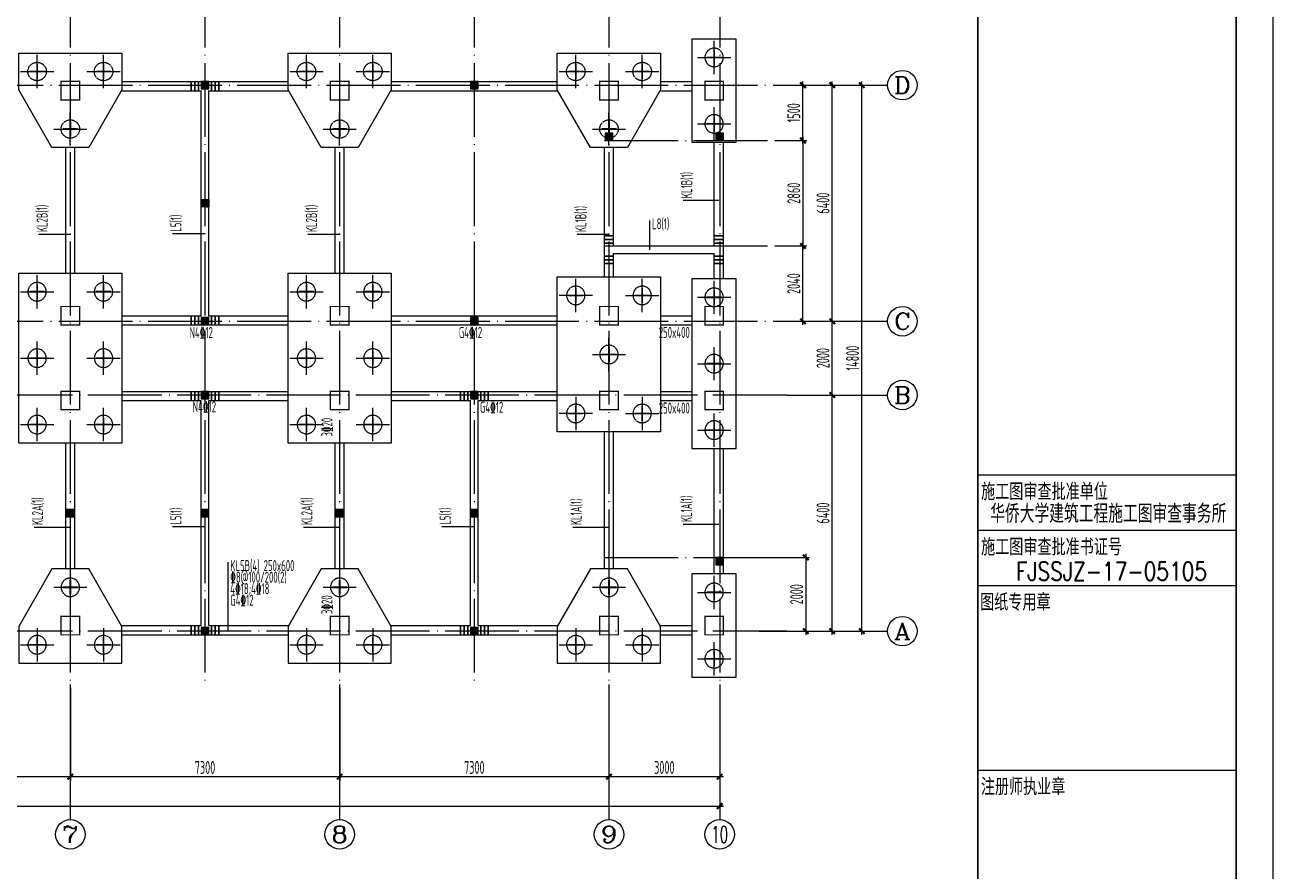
# Model space of a CAD drawing. Extents: x -472319 to -112444, y -516749 to -5704.
# Drawn here: x -376268 to -342439, y -236337 to -213404 of the extents above; entities that cross this region are included whole.
import ezdxf
from ezdxf.enums import TextEntityAlignment as Align

# ---------------------------------------------------------------- set-up
doc = ezdxf.new("R2010")
doc.units = 0
doc.header["$LTSCALE"] = 100
doc.header["$MEASUREMENT"] = 0
for name, pattern in [('CENTER', [2, 1.25, -0.25, 0.25, -0.25]), ('DASHED', [0.75, 0.5, -0.25]), ('DOTE', [2.42, 2, -0.2, 0.02, -0.2])]:
    doc.linetypes.add(name, pattern=pattern)
for name, color, linetype in [('AXIS', 3, 'Continuous'), ('AXIS_TEXT', 7, 'Continuous'), ('COLUMN', 9, 'Continuous'), ('CT', 255, 'Continuous'), ('DOTE', 1, 'CENTER'), ('FRAME', 3, 'Continuous'), ('PILE_DASH', 9, 'DASHED'), ('PUB_TEXT', 7, 'Continuous'), ('S_BEAM', 4, 'Continuous'), ('S_BEAMDIMLOCAL', 7, 'Continuous'), ('S_BEAMDIMLOCALVER', 7, 'Continuous'), ('S_BEAMDIMMASS', 2, 'Continuous'), ('S_BEAMDIMMASSVER', 2, 'Continuous'), ('S_SUBBEAMHOOP', 1, 'Continuous'), ('填充', 8, 'Continuous'), ('柱', 2, 'Continuous'), ('桩线', 3, 'Continuous')]:
    doc.layers.add(name, color=color, linetype=linetype)
doc.styles.add('_HZTXT', font='txt.shx', dxfattribs={"width": 0.35, "bigfont": 'hztxt.shx'})
doc.styles.add('_TCH_AXIS', font='COMPLEX', dxfattribs={"bigfont": 'GBCBIG'})
doc.styles.add('COMPLEX', font='COMPLEX')
doc.styles.add('FRAME', font='simhei.ttf', dxfattribs={"width": 0.7})
doc.styles.add('HZ', font='tssdeng.shx', dxfattribs={"width": 0.6, "height": 350, "bigfont": 'a.shx'})
doc.styles.get("Standard").update_dxf_attribs({"font": 'tssdeng.shx', "width": 0.6, "bigfont": 'a.shx'})
doc.dimstyles.new('DIMN', dxfattribs={"dimtxt": 350, "dimasz": 150, "dimexe": 100, "dimexo": 100, "dimgap": 75, "dimtad": 1, "dimdec": 0, "dimzin": 0, "dimdsep": 46, "dimtxsty": 'HZ', "dimblk": 'ARCHTICK', "dimcen": 0.09, "dimdle": 100, "dimclrd": 3, "dimclre": 3, "dimclrt": 7, "dimazin": 2, "dimtfac": 1, "dimtdec": 0, "dimtmove": 2, "dimatfit": 3, "dimldrblk": 'ARCHTICK', "dimfxl": 1, "dimtolj": 1, "dimtzin": 0, "dimarcsym": 0})
pattern_1 = [(45, (-422525.82832, -40996.89045), (-0.08838834765, 0.08838834765), [])]

# ---------------------------------------------------------------- blocks, each defined once
blk = doc.blocks.new('_ArchTick')
at = {"color": 0, "linetype": 'ByBlock', "const_width": 0.4}
blk.add_lwpolyline([(-0.5, -0.5), (0.5, 0.5)], dxfattribs=at)
blk = doc.blocks.new('*D284')
at = {"layer": 'AXIS', "color": 3, "lineweight": -2, "transparency": 16777216}
for p, q in [((-355520, -223435), (-354286, -223435)), ((-354386, -229935), (-354386, -223335)), ((-355520, -229835), (-354286, -229835))]:
    blk.add_line(p, q, dxfattribs=at)
at = {"layer": 'Defpoints', "color": 0, "transparency": 16777216}
for p in [(-355620, -223435), (-354386, -223435), (-355620, -229835)]:
    blk.add_point(p, dxfattribs=at)
at = {"layer": 'AXIS', "color": 3, "lineweight": -2, "transparency": 16777216, "xscale": 150, "yscale": 150, "zscale": 150}
for p, rotation in [((-354386, -223435), 90), ((-354386, -229835), 270)]:
    blk.add_blockref('_ArchTick', p, dxfattribs=dict(at, rotation=rotation))
at = {"layer": 'AXIS', "color": 7, "transparency": 16777216, "insert": (-354636, -226635), "char_height": 350, "attachment_point": 5, "rotation": 90, "style": 'HZ'}
blk.add_mtext('\\A1;6400', dxfattribs=at)
blk = doc.blocks.new('*D285')
at = {"layer": 'AXIS', "color": 3, "lineweight": -2, "transparency": 16777216}
for p, q in [((-355520, -221435), (-354286, -221435)), ((-354386, -223535), (-354386, -221335)), ((-355520, -223435), (-354286, -223435))]:
    blk.add_line(p, q, dxfattribs=at)
at = {"layer": 'Defpoints', "color": 0, "transparency": 16777216}
for p in [(-355620, -221435), (-354386, -221435), (-355620, -223435)]:
    blk.add_point(p, dxfattribs=at)
at = {"layer": 'AXIS', "color": 3, "lineweight": -2, "transparency": 16777216, "xscale": 150, "yscale": 150, "zscale": 150}
for p, rotation in [((-354386, -221435), 90), ((-354386, -223435), 270)]:
    blk.add_blockref('_ArchTick', p, dxfattribs=dict(at, rotation=rotation))
at = {"layer": 'AXIS', "color": 7, "transparency": 16777216, "insert": (-354636, -222435), "char_height": 350, "attachment_point": 5, "rotation": 90, "style": 'HZ'}
blk.add_mtext('\\A1;2000', dxfattribs=at)
blk = doc.blocks.new('*D286')
at = {"layer": 'AXIS', "color": 3, "lineweight": -2, "transparency": 16777216}
for p, q in [((-355520, -215035), (-354286, -215035)), ((-354386, -221535), (-354386, -214935)), ((-355520, -221435), (-354286, -221435))]:
    blk.add_line(p, q, dxfattribs=at)
at = {"layer": 'Defpoints', "color": 0, "transparency": 16777216}
for p in [(-355620, -215035), (-354386, -215035), (-355620, -221435)]:
    blk.add_point(p, dxfattribs=at)
at = {"layer": 'AXIS', "color": 3, "lineweight": -2, "transparency": 16777216, "xscale": 150, "yscale": 150, "zscale": 150}
for p, rotation in [((-354386, -215035), 90), ((-354386, -221435), 270)]:
    blk.add_blockref('_ArchTick', p, dxfattribs=dict(at, rotation=rotation))
at = {"layer": 'AXIS', "color": 7, "transparency": 16777216, "insert": (-354636, -218235), "char_height": 350, "attachment_point": 5, "rotation": 90, "style": 'HZ'}
blk.add_mtext('\\A1;6400', dxfattribs=at)
blk = doc.blocks.new('*D287')
at = {"layer": 'AXIS', "color": 3, "lineweight": -2, "transparency": 16777216}
for p, q in [((-355520, -215035), (-353486, -215035)), ((-353586, -229935), (-353586, -214935)), ((-355520, -229835), (-353486, -229835))]:
    blk.add_line(p, q, dxfattribs=at)
at = {"layer": 'Defpoints', "color": 0, "transparency": 16777216}
for p in [(-355620, -215035), (-353586, -215035), (-355620, -229835)]:
    blk.add_point(p, dxfattribs=at)
at = {"layer": 'AXIS', "color": 3, "lineweight": -2, "transparency": 16777216, "xscale": 150, "yscale": 150, "zscale": 150}
for p, rotation in [((-353586, -215035), 90), ((-353586, -229835), 270)]:
    blk.add_blockref('_ArchTick', p, dxfattribs=dict(at, rotation=rotation))
at = {"layer": 'AXIS', "color": 7, "transparency": 16777216, "insert": (-353836, -222435), "char_height": 350, "attachment_point": 5, "rotation": 90, "style": 'HZ'}
blk.add_mtext('\\A1;14800', dxfattribs=at)
blk = doc.blocks.new('*D308')
at = {"layer": 'AXIS', "color": 3, "lineweight": -2, "transparency": 16777216}
for p, q in [((-382338, -231379), (-382338, -233879)), ((-375038, -231379), (-375038, -233879)), ((-382438, -233779), (-374938, -233779))]:
    blk.add_line(p, q, dxfattribs=at)
at = {"layer": 'Defpoints', "color": 0, "transparency": 16777216}
for p in [(-382338, -231279), (-375038, -231279), (-375038, -233779)]:
    blk.add_point(p, dxfattribs=at)
at = {"layer": 'AXIS', "color": 3, "lineweight": -2, "transparency": 16777216, "xscale": 150, "yscale": 150, "zscale": 150, "rotation": 180}
blk.add_blockref('_ArchTick', (-382338, -233779), dxfattribs=at)
at = {"layer": 'AXIS', "color": 3, "lineweight": -2, "transparency": 16777216, "xscale": 150, "yscale": 150, "zscale": 150}
blk.add_blockref('_ArchTick', (-375038, -233779), dxfattribs=at)
at = {"layer": 'AXIS', "color": 7, "transparency": 16777216, "insert": (-378688, -233529), "char_height": 350, "attachment_point": 5, "style": 'HZ'}
blk.add_mtext('\\A1;7300', dxfattribs=at)
blk = doc.blocks.new('*D309')
at = {"layer": 'AXIS', "color": 3, "lineweight": -2, "transparency": 16777216}
for p, q in [((-375038, -231379), (-375038, -233879)), ((-367738, -231379), (-367738, -233879)), ((-375138, -233779), (-367638, -233779))]:
    blk.add_line(p, q, dxfattribs=at)
at = {"layer": 'Defpoints', "color": 0, "transparency": 16777216}
for p in [(-375038, -231279), (-367738, -231279), (-367738, -233779)]:
    blk.add_point(p, dxfattribs=at)
at = {"layer": 'AXIS', "color": 3, "lineweight": -2, "transparency": 16777216, "xscale": 150, "yscale": 150, "zscale": 150, "rotation": 180}
blk.add_blockref('_ArchTick', (-375038, -233779), dxfattribs=at)
at = {"layer": 'AXIS', "color": 3, "lineweight": -2, "transparency": 16777216, "xscale": 150, "yscale": 150, "zscale": 150}
blk.add_blockref('_ArchTick', (-367738, -233779), dxfattribs=at)
at = {"layer": 'AXIS', "color": 7, "transparency": 16777216, "insert": (-371388, -233529), "char_height": 350, "attachment_point": 5, "style": 'HZ'}
blk.add_mtext('\\A1;7300', dxfattribs=at)
blk = doc.blocks.new('*D310')
at = {"layer": 'AXIS', "color": 3, "lineweight": -2, "transparency": 16777216}
for p, q in [((-367738, -231379), (-367738, -233879)), ((-360438, -231379), (-360438, -233879)), ((-367838, -233779), (-360338, -233779))]:
    blk.add_line(p, q, dxfattribs=at)
at = {"layer": 'Defpoints', "color": 0, "transparency": 16777216}
for p in [(-367738, -231279), (-360438, -231279), (-360438, -233779)]:
    blk.add_point(p, dxfattribs=at)
at = {"layer": 'AXIS', "color": 3, "lineweight": -2, "transparency": 16777216, "xscale": 150, "yscale": 150, "zscale": 150, "rotation": 180}
blk.add_blockref('_ArchTick', (-367738, -233779), dxfattribs=at)
at = {"layer": 'AXIS', "color": 3, "lineweight": -2, "transparency": 16777216, "xscale": 150, "yscale": 150, "zscale": 150}
blk.add_blockref('_ArchTick', (-360438, -233779), dxfattribs=at)
at = {"layer": 'AXIS', "color": 7, "transparency": 16777216, "insert": (-364088, -233529), "char_height": 350, "attachment_point": 5, "style": 'HZ'}
blk.add_mtext('\\A1;7300', dxfattribs=at)
blk = doc.blocks.new('*D311')
at = {"layer": 'AXIS', "color": 3, "lineweight": -2, "transparency": 16777216}
for p, q in [((-360438, -231379), (-360438, -233879)), ((-357438, -231379), (-357438, -233879)), ((-360538, -233779), (-357338, -233779))]:
    blk.add_line(p, q, dxfattribs=at)
at = {"layer": 'Defpoints', "color": 0, "transparency": 16777216}
for p in [(-360438, -231279), (-357438, -231279), (-357438, -233779)]:
    blk.add_point(p, dxfattribs=at)
at = {"layer": 'AXIS', "color": 3, "lineweight": -2, "transparency": 16777216, "xscale": 150, "yscale": 150, "zscale": 150, "rotation": 180}
blk.add_blockref('_ArchTick', (-360438, -233779), dxfattribs=at)
at = {"layer": 'AXIS', "color": 3, "lineweight": -2, "transparency": 16777216, "xscale": 150, "yscale": 150, "zscale": 150}
blk.add_blockref('_ArchTick', (-357438, -233779), dxfattribs=at)
at = {"layer": 'AXIS', "color": 7, "transparency": 16777216, "insert": (-358938, -233529), "char_height": 350, "attachment_point": 5, "style": 'HZ'}
blk.add_mtext('\\A1;3000', dxfattribs=at)
blk = doc.blocks.new('*D312')
at = {"layer": 'AXIS', "color": 3, "lineweight": -2, "transparency": 16777216}
for p, q in [((-417238, -231379), (-417238, -234679)), ((-357438, -231379), (-357438, -234679)), ((-417338, -234579), (-357338, -234579))]:
    blk.add_line(p, q, dxfattribs=at)
at = {"layer": 'Defpoints', "color": 0, "transparency": 16777216}
for p in [(-417238, -231279), (-357438, -231279), (-357438, -234579)]:
    blk.add_point(p, dxfattribs=at)
at = {"layer": 'AXIS', "color": 3, "lineweight": -2, "transparency": 16777216, "xscale": 150, "yscale": 150, "zscale": 150, "rotation": 180}
blk.add_blockref('_ArchTick', (-417238, -234579), dxfattribs=at)
at = {"layer": 'AXIS', "color": 3, "lineweight": -2, "transparency": 16777216, "xscale": 150, "yscale": 150, "zscale": 150}
blk.add_blockref('_ArchTick', (-357438, -234579), dxfattribs=at)
at = {"layer": 'AXIS', "color": 7, "transparency": 16777216, "insert": (-387338, -234329), "char_height": 350, "attachment_point": 5, "style": 'HZ'}
blk.add_mtext('\\A1;59800', dxfattribs=at)
blk = doc.blocks.new('_AXISO')
blk.add_circle((0, 0), 0.5)
at = {"layer": 'AXIS_TEXT', "style": 'COMPLEX', "width": 1.041667}
blk.add_attdef('A', text='', height=0.56, dxfattribs=at).set_placement((-0.25, -0.28), (0.25, -0.28), align=Align.FIT)
blk = doc.blocks.new('A$C513F5855')
at = {"layer": 'CT', "ltscale": 10, "elevation": 0}
blk.add_lwpolyline([(2800, 1200), (0, 1200), (0, 0), (2800, 0), (2800, 1200), (2800, 1200)], dxfattribs=at)
at = {"layer": 'Defpoints', "ltscale": 0.5}
blk.add_point((1400, 600, 0), dxfattribs=at)
at = {"layer": 'PILE_DASH', "ltscale": 0.2, "elevation": 0}
for points in [[(500, 350, 1), (500, 850, 1)], [(2300, 350, 1), (2300, 850, 1)]]:
    blk.add_lwpolyline(points, format="xyb", close=True, dxfattribs=at)
at = {"layer": '桩线', "ltscale": 10}
for p, q in [((500, 150, 0), (500, 1050, 0)), ((2300, 150, 0), (2300, 1050, 0)), ((950, 600, 0), (50, 600, 0)), ((2750, 600, 0), (1850, 600, 0))]:
    blk.add_line(p, q, dxfattribs=at)
at = {"layer": '桩线', "const_width": 50, "elevation": 0}
for points in [[(500, 800), (500, 400)], [(2300, 800), (2300, 400)], [(300, 600), (700, 600)], [(2100, 600), (2500, 600)]]:
    blk.add_lwpolyline(points, dxfattribs=at)
blk = doc.blocks.new('A$C75B14074')
at = {"layer": 'CT'}
blk.add_lwpolyline([(1900, 2559), (900, 2559), (0, 1000), (0, 0), (2800, 0), (2800, 1000), (1900, 2559)], dxfattribs=at)
at = {"layer": 'Defpoints', "ltscale": 0.5}
blk.add_point((1400, 1020), dxfattribs=at)
at = {"layer": 'PILE_DASH', "ltscale": 0.2}
for points in [[(1400, 2309, 1), (1400, 1809, 1)], [(500, 750, 1), (500, 250, 1)], [(2300, 750, 1), (2300, 250, 1)]]:
    blk.add_lwpolyline(points, format="xyb", close=True, dxfattribs=at)
at = {"layer": '桩线', "ltscale": 10}
for p, q in [((1400, 2509), (1400, 1609)), ((950, 2059), (1850, 2059)), ((500, 950), (500, 50)), ((2300, 950), (2300, 50)), ((50, 500), (950, 500)), ((1850, 500), (2750, 500))]:
    blk.add_line(p, q, dxfattribs=at)
at = {"layer": '桩线', "const_width": 50}
for points in [[(1600, 2059), (1200, 2059)], [(1400, 1859), (1400, 2259)], [(500, 300), (500, 700)], [(2300, 300), (2300, 700)], [(700, 500), (300, 500)], [(2500, 500), (2100, 500)]]:
    blk.add_lwpolyline(points, dxfattribs=at)
blk = doc.blocks.new('A$C28571D46')
at = {"layer": 'CT'}
blk.add_lwpolyline([(2800, 0), (0, 0), (0, 0), (0, 4600), (2800, 4600), (2800, 0), (2800, 0)], dxfattribs=at)
at = {"layer": 'Defpoints', "ltscale": 0.5}
blk.add_point((1400, 2300), dxfattribs=at)
at = {"layer": 'PILE_DASH', "ltscale": 0.2}
for points in [[(500, 3850, -1), (500, 4350, -1)], [(2300, 3850, -1), (2300, 4350, -1)], [(500, 2050, -1), (500, 2550, -1)], [(2300, 2050, -1), (2300, 2550, -1)], [(500, 250, -1), (500, 750, -1)], [(2300, 250, -1), (2300, 750, -1)]]:
    blk.add_lwpolyline(points, format="xyb", close=True, dxfattribs=at)
at = {"layer": '桩线', "ltscale": 10}
for p, q in [((500, 3650), (500, 4550)), ((2300, 3650), (2300, 4550)), ((50, 4100), (950, 4100)), ((1850, 4100), (2750, 4100)), ((500, 1850), (500, 2750)), ((2300, 1850), (2300, 2750)), ((50, 2300), (950, 2300)), ((1850, 2300), (2750, 2300)), ((500, 50), (500, 950)), ((2300, 50), (2300, 950)), ((50, 500), (950, 500)), ((1850, 500), (2750, 500))]:
    blk.add_line(p, q, dxfattribs=at)
at = {"layer": '桩线', "const_width": 50}
for points in [[(700, 4100), (300, 4100)], [(500, 4300), (500, 3900)], [(2500, 4100), (2100, 4100)], [(2300, 4300), (2300, 3900)], [(500, 2500), (500, 2100)], [(2300, 2500), (2300, 2100)], [(700, 2300), (300, 2300)], [(2500, 2300), (2100, 2300)], [(500, 700), (500, 300)], [(2300, 700), (2300, 300)], [(700, 500), (300, 500)], [(2500, 500), (2100, 500)]]:
    blk.add_lwpolyline(points, dxfattribs=at)
blk = doc.blocks.new('A$C3DAA499E')
at = {"layer": 'CT', "ltscale": 10}
for p, q in [((0, 4200), (2800, 4200)), ((0, 0), (0, 4200)), ((2800, 4200), (2800, 0)), ((2800, 0), (0, 0))]:
    blk.add_line(p, q, dxfattribs=at)
at = {"layer": 'PILE_DASH', "ltscale": 0.2}
for points in [[(750, 3700, -1), (250, 3700, -1)], [(2050, 3700, 1), (2550, 3700, 1)], [(1150, 2100, 1), (1650, 2100, 1)], [(750, 500, 1), (250, 500, 1)], [(2050, 500, -1), (2550, 500, -1)]]:
    blk.add_lwpolyline(points, format="xyb", close=True, dxfattribs=at)
at = {"layer": '桩线', "ltscale": 10}
for p, q in [((500, 3250), (500, 4150)), ((2300, 3250), (2300, 4150)), ((950, 3700), (50, 3700)), ((1850, 3700), (2750, 3700)), ((1400, 1650), (1400, 2550)), ((950, 2100), (1850, 2100)), ((500, 950), (500, 50)), ((2300, 950), (2300, 50)), ((950, 500), (50, 500)), ((1850, 500), (2750, 500))]:
    blk.add_line(p, q, dxfattribs=at)
at = {"layer": '桩线', "const_width": 50}
for points in [[(300, 3700), (700, 3700)], [(500, 3900), (500, 3500)], [(2500, 3700), (2100, 3700)], [(2300, 3900), (2300, 3500)], [(1600, 2100), (1200, 2100)], [(1400, 2300), (1400, 1900)], [(500, 300), (500, 700)], [(2300, 300), (2300, 700)], [(300, 500), (700, 500)], [(2500, 500), (2100, 500)]]:
    blk.add_lwpolyline(points, dxfattribs=at)
blk = doc.blocks.new('A$C78BD2B57')
at = {"layer": 'CT', "ltscale": 10}
blk.add_lwpolyline([(1200, 0), (1200, 4600), (0, 4600), (0, 0), (1200, 0), (1200, 0)], dxfattribs=at)
at = {"layer": 'PILE_DASH', "ltscale": 0.2}
for points in [[(350, 4100, 1), (850, 4100, 1)], [(350, 2300, 1), (850, 2300, 1)], [(350, 500, 1), (850, 500, 1)]]:
    blk.add_lwpolyline(points, format="xyb", close=True, dxfattribs=at)
at = {"layer": '桩线', "ltscale": 10}
for p, q in [((600, 3650), (600, 4550)), ((150, 4100), (1050, 4100)), ((600, 1850), (600, 2750)), ((150, 2300), (1050, 2300)), ((600, 50), (600, 950)), ((150, 500), (1050, 500))]:
    blk.add_line(p, q, dxfattribs=at)
at = {"layer": '桩线', "const_width": 50}
for points in [[(800, 4100), (400, 4100)], [(600, 4300), (600, 3900)], [(600, 2500), (600, 2100)], [(800, 2300), (400, 2300)], [(600, 700), (600, 300)], [(800, 500), (400, 500)]]:
    blk.add_lwpolyline(points, dxfattribs=at)
blk = doc.blocks.new('A$C20674F94')
at = {"layer": 'FRAME'}
for p, q in [((84100, 0), (84100, 59400)), ((76100, 58400), (76100, 1000)), ((83100, 1000), (83100, 58400)), ((83100, 32000), (76100, 32000)), ((83100, 30500), (76100, 30500)), ((83100, 29000), (76100, 29000)), ((83100, 24000), (76100, 24000))]:
    blk.add_line(p, q, dxfattribs=at)
at = {"layer": 'FRAME', "const_width": 50}
for points in [[(2500, 58400), (83100, 58400), (83100, 1000), (2500, 1000), (2500, 58400)], [(76100, 58400), (76100, 1000)]]:
    blk.add_lwpolyline(points, dxfattribs=at)
at = {"layer": 'FRAME', "style": 'FRAME', "width": 0.7}
for s, p in [('施工图审查批准单位', (76187, 31371)), ('施工图审查批准书证号', (76187, 29871)), ('图纸专用章', (76161, 28374)), ('注册师执业章', (76180, 23374))]:
    blk.add_text(s, height=400, dxfattribs=at).set_placement(p)
at = {"layer": 'PUB_TEXT', "style": '_HZTXT', "width": 0.8}
for s, p in [('华侨大学建筑工程施工图审查事务所', (76434, 30710)), ('FJSSJZ-17-05105', (77133, 29149))]:
    blk.add_text(s, height=500, dxfattribs=at).set_placement(p)
blk = doc.blocks.new('*D331')
at = {"layer": 'Defpoints', "color": 0, "transparency": 16777216}
for p in [(-356034, -219395), (-355180, -219395), (-356034, -221435)]:
    blk.add_point(p, dxfattribs=at)
at = {"layer": '填充', "color": 3, "lineweight": -2, "transparency": 16777216}
for p, q in [((-355934, -219395), (-355080, -219395)), ((-355180, -221535), (-355180, -219295)), ((-355934, -221435), (-355080, -221435))]:
    blk.add_line(p, q, dxfattribs=at)
at = {"layer": '填充', "color": 3, "lineweight": -2, "transparency": 16777216, "xscale": 150, "yscale": 150, "zscale": 150}
for p, rotation in [((-355180, -219395), 90), ((-355180, -221435), 270)]:
    blk.add_blockref('_ArchTick', p, dxfattribs=dict(at, rotation=rotation))
at = {"layer": '填充', "color": 7, "transparency": 16777216, "insert": (-355430, -220415), "char_height": 350, "attachment_point": 5, "rotation": 90, "style": 'HZ'}
blk.add_mtext('\\A1;2040', dxfattribs=at)
blk = doc.blocks.new('*D332')
at = {"layer": 'Defpoints', "color": 0, "transparency": 16777216}
for p in [(-356034, -215035), (-355180, -215035), (-356034, -216535)]:
    blk.add_point(p, dxfattribs=at)
at = {"layer": '填充', "color": 3, "lineweight": -2, "transparency": 16777216}
for p, q in [((-355934, -215035), (-355080, -215035)), ((-355180, -216635), (-355180, -214935)), ((-355934, -216535), (-355080, -216535))]:
    blk.add_line(p, q, dxfattribs=at)
at = {"layer": '填充', "color": 3, "lineweight": -2, "transparency": 16777216, "xscale": 150, "yscale": 150, "zscale": 150}
for p, rotation in [((-355180, -215035), 90), ((-355180, -216535), 270)]:
    blk.add_blockref('_ArchTick', p, dxfattribs=dict(at, rotation=rotation))
at = {"layer": '填充', "color": 7, "transparency": 16777216, "insert": (-355430, -215785), "char_height": 350, "attachment_point": 5, "rotation": 90, "style": 'HZ'}
blk.add_mtext('\\A1;1500', dxfattribs=at)
blk = doc.blocks.new('*D592')
at = {"layer": 'Defpoints', "color": 0, "transparency": 16777216}
for p in [(-356468, -227835), (-356468, -229835), (-355104, -229835)]:
    blk.add_point(p, dxfattribs=at)
at = {"layer": '填充', "color": 3, "lineweight": -2, "transparency": 16777216}
for p, q in [((-356368, -227835), (-355004, -227835)), ((-355104, -227735), (-355104, -229935)), ((-356368, -229835), (-355004, -229835))]:
    blk.add_line(p, q, dxfattribs=at)
at = {"layer": '填充', "color": 3, "lineweight": -2, "transparency": 16777216, "xscale": 150, "yscale": 150, "zscale": 150}
for p, rotation in [((-355104, -227835), 90), ((-355104, -229835), 270)]:
    blk.add_blockref('_ArchTick', p, dxfattribs=dict(at, rotation=rotation))
at = {"layer": '填充', "color": 7, "transparency": 16777216, "insert": (-355354, -228835), "char_height": 350, "attachment_point": 5, "rotation": 90, "style": 'HZ'}
blk.add_mtext('\\A1;2000', dxfattribs=at)
blk = doc.blocks.new('*D593')
at = {"layer": 'Defpoints', "color": 0, "transparency": 16777216}
for p in [(-355934, -216535), (-355934, -219395), (-355180, -219395)]:
    blk.add_point(p, dxfattribs=at)
at = {"layer": '填充', "color": 3, "lineweight": -2, "transparency": 16777216}
for p, q in [((-355180, -216435), (-355180, -219495)), ((-355834, -216535), (-355080, -216535)), ((-355834, -219395), (-355080, -219395))]:
    blk.add_line(p, q, dxfattribs=at)
at = {"layer": '填充', "color": 3, "lineweight": -2, "transparency": 16777216, "xscale": 150, "yscale": 150, "zscale": 150}
for p, rotation in [((-355180, -216535), 90), ((-355180, -219395), 270)]:
    blk.add_blockref('_ArchTick', p, dxfattribs=dict(at, rotation=rotation))
at = {"layer": '填充', "color": 7, "transparency": 16777216, "insert": (-355430, -217965), "char_height": 350, "attachment_point": 5, "rotation": 90, "style": 'HZ'}
blk.add_mtext('\\A1;2860', dxfattribs=at)

msp = doc.modelspace()

# ---------------------------------------------------------------- hatches: boundary and pattern name
at = {"layer": 'COLUMN'}
h = msp.add_hatch(dxfattribs=at)
h.set_pattern_fill('ANSI31', color=0)
h.set_pattern_definition([(45, (-422525.82901, -29396.88947), (-0.08838834765, 0.08838834765), [])])
h.paths.add_polyline_path([(-371488.329, -215134.889), (-371288.329, -215134.889), (-371288.329, -214934.889), (-371488.329, -214934.889)])
h = msp.add_hatch(dxfattribs=at)
h.set_pattern_fill('ANSI31', color=0)
h.set_pattern_definition([(45, (-415225.82901, -29396.88947), (-0.08838834765, 0.08838834765), [])])
h.paths.add_polyline_path([(-364188.329, -215134.889), (-363988.329, -215134.889), (-363988.329, -214934.889), (-364188.329, -214934.889)])
h = msp.add_hatch(dxfattribs=at)
h.set_pattern_fill('ANSI31', color=0)
h.set_pattern_definition([(45, (-411575.82832, -30796.89045), (-0.08838834765, 0.08838834765), [])])
h.paths.add_polyline_path([(-360538.328, -216534.89), (-360338.328, -216534.89), (-360338.328, -216334.89), (-360538.328, -216334.89)])
h = msp.add_hatch(dxfattribs=at)
h.set_pattern_fill('ANSI31', color=0)
h.set_pattern_definition([(45, (-408575.82832, -30796.89045), (-0.08838834765, 0.08838834765), [])])
h.paths.add_polyline_path([(-357538.328, -216534.89), (-357338.328, -216534.89), (-357338.328, -216334.89), (-357538.328, -216334.89)])
h = msp.add_hatch(dxfattribs=at)
h.set_pattern_fill('ANSI31', color=0)
h.set_pattern_definition(pattern_1)
h.paths.add_polyline_path([(-371488.328, -218134.89), (-371288.328, -218134.89), (-371288.328, -218334.89), (-371488.328, -218334.89)])
h = msp.add_hatch(dxfattribs=at)
h.set_pattern_fill('ANSI31', color=0)
h.set_pattern_definition([(45, (-422525.82756, -35796.89045), (-0.08838834765, 0.08838834765), [])])
h.paths.add_polyline_path([(-371488.328, -221534.89), (-371288.328, -221534.89), (-371288.328, -221334.89), (-371488.328, -221334.89)])
h = msp.add_hatch(dxfattribs=at)
h.set_pattern_fill('ANSI31', color=0)
h.set_pattern_definition([(45, (-415225.82756, -35796.89045), (-0.08838834765, 0.08838834765), [])])
h.paths.add_polyline_path([(-364188.328, -221534.89), (-363988.328, -221534.89), (-363988.328, -221334.89), (-364188.328, -221334.89)])
h = msp.add_hatch(dxfattribs=at)
h.set_pattern_fill('ANSI31', color=0)
h.set_pattern_definition([(45, (-422525.82818, -37796.89045), (-0.08838834765, 0.08838834765), [])])
h.paths.add_polyline_path([(-371488.328, -223534.89), (-371288.328, -223534.89), (-371288.328, -223334.89), (-371488.328, -223334.89)])
h = msp.add_hatch(dxfattribs=at)
h.set_pattern_fill('ANSI31', color=0)
h.set_pattern_definition([(45, (-415225.82818, -37796.89045), (-0.08838834765, 0.08838834765), [])])
h.paths.add_polyline_path([(-364188.328, -223534.89), (-363988.328, -223534.89), (-363988.328, -223334.89), (-364188.328, -223334.89)])
h = msp.add_hatch(dxfattribs=at)
h.set_pattern_fill('ANSI31', color=0)
h.set_pattern_definition([(45, (-426175.82832, -40996.89045), (-0.08838834765, 0.08838834765), [])])
h.paths.add_polyline_path([(-375138.328, -226734.89), (-374938.328, -226734.89), (-374938.328, -226534.89), (-375138.328, -226534.89)])
h = msp.add_hatch(dxfattribs=at)
h.set_pattern_fill('ANSI31', color=0)
h.set_pattern_definition(pattern_1)
h.paths.add_polyline_path([(-371488.328, -226734.89), (-371288.328, -226734.89), (-371288.328, -226534.89), (-371488.328, -226534.89)])
h = msp.add_hatch(dxfattribs=at)
h.set_pattern_fill('ANSI31', color=0)
h.set_pattern_definition([(45, (-418875.82832, -40996.89045), (-0.08838834765, 0.08838834765), [])])
h.paths.add_polyline_path([(-367838.328, -226734.89), (-367638.328, -226734.89), (-367638.328, -226534.89), (-367838.328, -226534.89)])
h = msp.add_hatch(dxfattribs=at)
h.set_pattern_fill('ANSI31', color=0)
h.set_pattern_definition([(45, (-415225.82818, -40996.89045), (-0.08838834765, 0.08838834765), [])])
h.paths.add_polyline_path([(-364188.328, -226734.89), (-363988.328, -226734.89), (-363988.328, -226534.89), (-364188.328, -226534.89)])
h = msp.add_hatch(dxfattribs=at)
h.set_pattern_fill('ANSI31', color=0)
h.set_pattern_definition([(45, (-408575.82832, -42296.89045), (-0.08838834765, 0.08838834765), [])])
h.paths.add_polyline_path([(-357538.328, -228034.89), (-357338.328, -228034.89), (-357338.328, -227834.89), (-357538.328, -227834.89)])
h = msp.add_hatch(dxfattribs=at)
h.set_pattern_fill('ANSI31', color=0)
h.set_pattern_definition([(45, (-422525.82818, -44196.89045), (-0.08838834765, 0.08838834765), [])])
h.paths.add_polyline_path([(-371488.328, -229934.89), (-371288.328, -229934.89), (-371288.328, -229734.89), (-371488.328, -229734.89)])
h = msp.add_hatch(dxfattribs=at)
h.set_pattern_fill('ANSI31', color=0)
h.set_pattern_definition([(45, (-415225.82818, -44196.89045), (-0.08838834765, 0.08838834765), [])])
h.paths.add_polyline_path([(-364188.328, -229934.89), (-363988.328, -229934.89), (-363988.328, -229734.89), (-364188.328, -229734.89)])

# ---------------------------------------------------------------- linework, layer by layer
at = {"layer": 'AXIS'}
for p, q in [((-355619.518, -215034.89), (-352885.518, -215034.89)), ((-355619.518, -221434.89), (-352885.518, -221434.89)), ((-355619.518, -223434.89), (-352885.518, -223434.89)), ((-355619.518, -229834.89), (-352885.518, -229834.89)), ((-375038.328, -231278.782), (-375038.328, -234943.078)), ((-367738.328, -231278.782), (-367738.328, -234943.078)), ((-360438.328, -231278.782), (-360438.328, -234943.078)), ((-357438.328, -231278.782), (-357438.328, -234943.078))]:
    msp.add_line(p, q, dxfattribs=at)
at = {"layer": 'COLUMN', "color": 0}
for points in [[(-371488.329, -215134.889), (-371288.329, -215134.889), (-371288.329, -214934.889), (-371488.329, -214934.889)], [(-364188.329, -215134.889), (-363988.329, -215134.889), (-363988.329, -214934.889), (-364188.329, -214934.889)], [(-360538.328, -216534.89), (-360338.328, -216534.89), (-360338.328, -216334.89), (-360538.328, -216334.89)], [(-357538.328, -216534.89), (-357338.328, -216534.89), (-357338.328, -216334.89), (-357538.328, -216334.89)], [(-371488.328, -218134.89), (-371288.328, -218134.89), (-371288.328, -218334.89), (-371488.328, -218334.89)], [(-371488.328, -221534.89), (-371288.328, -221534.89), (-371288.328, -221334.89), (-371488.328, -221334.89)], [(-364188.328, -221534.89), (-363988.328, -221534.89), (-363988.328, -221334.89), (-364188.328, -221334.89)], [(-371488.328, -223534.89), (-371288.328, -223534.89), (-371288.328, -223334.89), (-371488.328, -223334.89)], [(-364188.328, -223534.89), (-363988.328, -223534.89), (-363988.328, -223334.89), (-364188.328, -223334.89)], [(-375138.328, -226734.89), (-374938.328, -226734.89), (-374938.328, -226534.89), (-375138.328, -226534.89)], [(-371488.328, -226734.89), (-371288.328, -226734.89), (-371288.328, -226534.89), (-371488.328, -226534.89)], [(-367838.328, -226734.89), (-367638.328, -226734.89), (-367638.328, -226534.89), (-367838.328, -226534.89)], [(-364188.328, -226734.89), (-363988.328, -226734.89), (-363988.328, -226534.89), (-364188.328, -226534.89)], [(-357538.328, -228034.89), (-357338.328, -228034.89), (-357338.328, -227834.89), (-357538.328, -227834.89)], [(-371488.328, -229934.89), (-371288.328, -229934.89), (-371288.328, -229734.89), (-371488.328, -229734.89)], [(-364188.328, -229934.89), (-363988.328, -229934.89), (-363988.328, -229734.89), (-364188.328, -229734.89)]]:
    msp.add_lwpolyline(points, close=True, dxfattribs=at)
at = {"layer": 'DOTE', "linetype": 'DOTE', "ltscale": 10}
for p, q in [((-375038.328, -212015.242), (-375038.328, -231278.782)), ((-371388.328, -212015.242), (-371388.328, -231278.782)), ((-367738.328, -212015.242), (-367738.328, -231278.782)), ((-364088.328, -212015.242), (-364088.328, -231278.782)), ((-360438.328, -212015.242), (-360438.328, -231278.782)), ((-357438.328, -212015.242), (-357438.328, -231278.782)), ((-418912.147, -215034.89), (-355619.518, -215034.89)), ((-360563.328, -216534.89), (-355619.518, -216534.89)), ((-360563.328, -219394.89), (-355619.518, -219394.89)), ((-418912.147, -221434.89), (-355619.518, -221434.89)), ((-355619.518, -223434.89), (-418912.147, -223434.89)), ((-360563.328, -227834.89), (-355619.518, -227834.89)), ((-355619.518, -229834.89), (-418912.147, -229834.89))]:
    msp.add_line(p, q, dxfattribs=at)
at = {"layer": 'S_BEAM'}
for p, q in [((-373638.328, -214934.889), (-371388.328, -214934.889)), ((-371388.328, -214934.889), (-369138.328, -214934.889)), ((-366338.328, -214934.889), (-364088.328, -214934.889)), ((-364088.328, -214934.889), (-361838.328, -214934.889)), ((-359038.328, -214934.889), (-358188.328, -214934.889)), ((-373649.652, -215184.889), (-371488.328, -215184.889)), ((-371488.328, -221284.89), (-371488.328, -215184.889)), ((-371288.328, -221284.89), (-371288.328, -215184.889)), ((-371288.328, -215184.889), (-369127.005, -215184.889)), ((-366349.652, -215184.889), (-364088.328, -215184.889)), ((-364088.328, -215184.889), (-361827.005, -215184.889)), ((-359049.652, -215184.889), (-358188.328, -215184.889)), ((-375163.328, -220134.889), (-375163.328, -216724.122)), ((-374913.328, -220134.889), (-374913.328, -216724.122)), ((-367863.328, -220134.889), (-367863.328, -216724.122)), ((-367613.328, -220134.889), (-367613.328, -216724.122)), ((-360563.328, -219494.89), (-360563.328, -216724.122)), ((-360313.328, -219394.89), (-360313.328, -216724.122)), ((-357588.328, -219394.89), (-357588.328, -216584.89)), ((-357338.328, -219494.89), (-357338.328, -216584.89)), ((-360563.328, -220234.89), (-360563.328, -219494.89)), ((-360313.328, -219394.89), (-357588.328, -219394.89)), ((-357338.328, -220284.89), (-357338.328, -219494.89)), ((-360313.328, -220234.89), (-360313.328, -219594.89)), ((-360313.328, -219594.89), (-357588.328, -219594.89)), ((-357588.328, -220284.89), (-357588.328, -219594.89)), ((-373638.328, -221284.89), (-371488.328, -221284.89)), ((-373638.328, -221534.89), (-371488.328, -221534.89)), ((-371288.328, -221284.89), (-369138.328, -221284.89)), ((-371288.328, -221534.89), (-369138.328, -221534.89)), ((-366338.328, -221284.89), (-361838.327, -221284.89)), ((-366338.328, -221534.89), (-361838.327, -221534.89)), ((-359038.33, -221284.89), (-358188.328, -221284.89)), ((-359038.33, -221534.89), (-358188.328, -221534.89)), ((-373638.328, -223334.89), (-371488.328, -223334.89)), ((-373638.328, -223584.89), (-371488.328, -223584.89)), ((-371488.328, -229684.89), (-371488.328, -223584.89)), ((-371288.328, -223334.89), (-369138.328, -223334.89)), ((-371288.328, -229684.89), (-371288.328, -223584.89)), ((-371288.328, -223584.89), (-369138.328, -223584.89)), ((-366338.328, -223334.89), (-364088.328, -223334.89)), ((-366338.328, -223584.89), (-364188.328, -223584.89)), ((-364188.328, -229684.89), (-364188.328, -223584.89)), ((-364088.328, -223334.89), (-361838.327, -223334.89)), ((-363988.328, -229684.89), (-363988.328, -223584.89)), ((-363988.328, -223584.89), (-361838.327, -223584.89)), ((-359038.33, -223334.89), (-358188.328, -223334.89)), ((-359038.33, -223584.89), (-358188.328, -223584.89)), ((-360563.328, -228145.659), (-360563.328, -224434.89)), ((-360313.328, -228145.659), (-360313.328, -224434.89)), ((-375163.328, -228145.659), (-375163.328, -224734.889)), ((-374913.328, -228145.659), (-374913.328, -224734.889)), ((-367863.328, -228145.659), (-367863.328, -224734.889)), ((-367613.328, -228145.659), (-367613.328, -224734.889)), ((-357588.328, -228284.89), (-357588.328, -224884.89)), ((-357338.328, -228284.89), (-357338.328, -224884.89)), ((-373649.653, -229684.89), (-371488.328, -229684.89)), ((-371288.328, -229684.89), (-369127.004, -229684.89)), ((-366349.653, -229684.89), (-364188.328, -229684.89)), ((-363988.328, -229684.89), (-361827.004, -229684.89)), ((-359049.653, -229684.89), (-358188.328, -229684.89)), ((-373638.328, -229934.89), (-371388.328, -229934.89)), ((-371388.328, -229934.89), (-369138.328, -229934.89)), ((-366338.328, -229934.89), (-364088.328, -229934.89)), ((-364088.328, -229934.89), (-361838.328, -229934.89)), ((-359038.328, -229934.89), (-358188.328, -229934.89))]:
    msp.add_line(p, q, dxfattribs=at)
at = {"layer": 'S_BEAMDIMMASS'}
for p, q in [((-359330.828, -219494.89), (-359330.828, -218700.14)), ((-370764, -229834.89), (-370764, -227966.14))]:
    msp.add_line(p, q, dxfattribs=at)
at = {"layer": 'S_BEAMDIMMASSVER'}
for p, q in [((-357463.328, -218160.787), (-358425.078, -218160.787)), ((-375037.328, -219081.5), (-375897.578, -219081.5)), ((-371388.328, -219068.89), (-372269.578, -219068.89)), ((-367737.328, -219081.5), (-368597.578, -219081.5)), ((-360437.328, -219081.5), (-361297.578, -219081.5)), ((-357463.328, -226941.678), (-358431.078, -226941.678)), ((-375037.328, -227022.5), (-376020.078, -227022.5)), ((-371388.328, -227009.89), (-372269.578, -227009.89)), ((-367737.328, -227022.5), (-368720.078, -227022.5)), ((-364088.328, -227009.89), (-364969.578, -227009.89)), ((-360437.328, -227022.5), (-361420.078, -227022.5))]:
    msp.add_line(p, q, dxfattribs=at)
at = {"layer": 'S_SUBBEAMHOOP', "const_width": 44.9}
for points in [[(-371763.328, -214934.889), (-371763.328, -215184.889)], [(-371663.328, -214934.889), (-371663.328, -215184.889)], [(-371563.328, -214934.889), (-371563.328, -215184.889)], [(-371213.328, -214934.889), (-371213.328, -215184.889)], [(-371113.328, -214934.889), (-371113.328, -215184.889)], [(-371013.328, -214934.889), (-371013.328, -215184.889)], [(-360563.328, -219119.89), (-360313.328, -219119.89)], [(-360563.328, -219219.89), (-360313.328, -219219.89)], [(-357588.328, -219119.89), (-357338.328, -219119.89)], [(-357588.328, -219219.89), (-357338.328, -219219.89)], [(-360563.328, -219319.89), (-360313.328, -219319.89)], [(-357588.328, -219319.89), (-357338.328, -219319.89)], [(-360563.328, -219669.89), (-360313.328, -219669.89)], [(-360563.328, -219769.89), (-360313.328, -219769.89)], [(-360563.328, -219869.89), (-360313.328, -219869.89)], [(-357588.328, -219669.89), (-357338.328, -219669.89)], [(-357588.328, -219769.89), (-357338.328, -219769.89)], [(-357588.328, -219869.89), (-357338.328, -219869.89)], [(-371763.328, -221284.89), (-371763.328, -221534.89)], [(-371663.328, -221284.89), (-371663.328, -221534.89)], [(-371563.328, -221284.89), (-371563.328, -221534.89)], [(-371213.328, -221284.89), (-371213.328, -221534.89)], [(-371113.328, -221284.89), (-371113.328, -221534.89)], [(-371013.328, -221284.89), (-371013.328, -221534.89)], [(-371763.328, -223334.89), (-371763.328, -223584.89)], [(-371663.328, -223334.89), (-371663.328, -223584.89)], [(-371563.328, -223334.89), (-371563.328, -223584.89)], [(-371213.328, -223334.89), (-371213.328, -223584.89)], [(-371113.328, -223334.89), (-371113.328, -223584.89)], [(-371013.328, -223334.89), (-371013.328, -223584.89)], [(-364463.328, -223334.89), (-364463.328, -223584.89)], [(-364363.328, -223334.89), (-364363.328, -223584.89)], [(-364263.328, -223334.89), (-364263.328, -223584.89)], [(-363913.328, -223334.89), (-363913.328, -223584.89)], [(-363813.328, -223334.89), (-363813.328, -223584.89)], [(-363713.328, -223334.89), (-363713.328, -223584.89)], [(-371763.328, -229684.89), (-371763.328, -229934.89)], [(-371663.328, -229684.89), (-371663.328, -229934.89)], [(-371563.328, -229684.89), (-371563.328, -229934.89)], [(-371213.328, -229684.89), (-371213.328, -229934.89)], [(-371113.328, -229684.89), (-371113.328, -229934.89)], [(-371013.328, -229684.89), (-371013.328, -229934.89)], [(-364463.328, -229684.89), (-364463.328, -229934.89)], [(-364363.328, -229684.89), (-364363.328, -229934.89)], [(-364263.328, -229684.89), (-364263.328, -229934.89)], [(-363913.328, -229684.89), (-363913.328, -229934.89)], [(-363813.328, -229684.89), (-363813.328, -229934.89)], [(-363713.328, -229684.89), (-363713.328, -229934.89)]]:
    msp.add_lwpolyline(points, dxfattribs=at)
at = {"layer": '柱', "color": 252, "const_width": 35}
for points in [[(-374788.328, -214934.89), (-375288.328, -214934.89), (-375288.328, -215434.89), (-374788.328, -215434.89)], [(-367488.328, -214934.89), (-367988.328, -214934.89), (-367988.328, -215434.89), (-367488.328, -215434.89)], [(-360188.328, -214934.89), (-360688.328, -214934.89), (-360688.328, -215434.89), (-360188.328, -215434.89)], [(-360188.328, -215434.89), (-360688.328, -215434.89), (-360688.328, -214934.89), (-360188.328, -214934.89)], [(-357338.328, -214934.89), (-357838.328, -214934.89), (-357838.328, -215434.89), (-357338.328, -215434.89)], [(-357338.328, -215434.89), (-357838.328, -215434.89), (-357838.328, -214934.89), (-357338.328, -214934.89)], [(-374788.328, -221034.89), (-375288.328, -221034.89), (-375288.328, -221534.89), (-374788.328, -221534.89)], [(-367488.328, -221034.89), (-367988.328, -221034.89), (-367988.328, -221534.89), (-367488.328, -221534.89)], [(-360188.328, -221034.89), (-360688.328, -221034.89), (-360688.328, -221534.89), (-360188.328, -221534.89)], [(-357338.328, -221034.89), (-357838.328, -221034.89), (-357838.328, -221534.89), (-357338.328, -221534.89)], [(-374788.328, -223834.89), (-375288.328, -223834.89), (-375288.328, -223334.89), (-374788.328, -223334.89)], [(-367488.328, -223834.89), (-367988.328, -223834.89), (-367988.328, -223334.89), (-367488.328, -223334.89)], [(-360188.328, -223834.89), (-360688.328, -223834.89), (-360688.328, -223334.89), (-360188.328, -223334.89)], [(-357338.328, -223834.89), (-357838.328, -223834.89), (-357838.328, -223334.89), (-357338.328, -223334.89)], [(-374788.328, -229934.89), (-375288.328, -229934.89), (-375288.328, -229434.89), (-374788.328, -229434.89)], [(-367488.328, -229934.89), (-367988.328, -229934.89), (-367988.328, -229434.89), (-367488.328, -229434.89)], [(-360188.328, -229934.89), (-360688.328, -229934.89), (-360688.328, -229434.89), (-360188.328, -229434.89)], [(-357338.328, -229934.89), (-357838.328, -229934.89), (-357838.328, -229434.89), (-357338.328, -229434.89)]]:
    msp.add_lwpolyline(points, close=True, dxfattribs=at)

# ---------------------------------------------------------------- block references
at = {"layer": 'AXIS'}
ref = msp.add_blockref('_AXISO', (-352485.518, -215034.89), dxfattribs=dict(at, xscale=800, yscale=800, zscale=800))
ref.add_attrib('A', 'D', dxfattribs={"layer": 'AXIS_TEXT', "height": 452.548, "style": '_TCH_AXIS', "width": 1.235294}).set_placement((-352711.792, -215261.165), (-352259.243, -215261.165), align=Align.FIT)
ref = msp.add_blockref('_AXISO', (-352485.518, -221434.89), dxfattribs=dict(at, xscale=800, yscale=800, zscale=800))
ref.add_attrib('A', 'C', dxfattribs={"layer": 'AXIS_TEXT', "height": 452.548, "style": '_TCH_AXIS', "width": 1.4}).set_placement((-352711.792, -221661.165), (-352259.243, -221661.165), align=Align.FIT)
ref = msp.add_blockref('_AXISO', (-352485.518, -223434.89), dxfattribs=dict(at, xscale=800, yscale=800, zscale=800))
ref.add_attrib('A', 'B', dxfattribs={"layer": 'AXIS_TEXT', "height": 452.548, "style": '_TCH_AXIS', "width": 1.235294}).set_placement((-352711.792, -223661.165), (-352259.243, -223661.165), align=Align.FIT)
ref = msp.add_blockref('_AXISO', (-352485.518, -229834.89), dxfattribs=dict(at, xscale=800, yscale=800, zscale=800))
ref.add_attrib('A', 'A', dxfattribs={"layer": 'AXIS_TEXT', "height": 452.548, "style": '_TCH_AXIS', "width": 1.166667}).set_placement((-352711.792, -230061.165), (-352259.243, -230061.165), align=Align.FIT)
ref = msp.add_blockref('_AXISO', (-375038.328, -235343.078), dxfattribs=dict(at, xscale=800, yscale=800, zscale=800))
ref.add_attrib('A', '7', dxfattribs={"layer": 'AXIS_TEXT', "height": 452.548, "style": '_TCH_AXIS', "width": 1.5}).set_placement((-375264.602, -235569.352), (-374812.054, -235569.352), align=Align.FIT)
ref = msp.add_blockref('_AXISO', (-367738.328, -235343.078), dxfattribs=dict(at, xscale=800, yscale=800, zscale=800))
ref.add_attrib('A', '8', dxfattribs={"layer": 'AXIS_TEXT', "height": 452.548, "style": '_TCH_AXIS', "width": 1.5}).set_placement((-367964.602, -235569.352), (-367512.054, -235569.352), align=Align.FIT)
ref = msp.add_blockref('_AXISO', (-360438.328, -235343.078), dxfattribs=dict(at, xscale=800, yscale=800, zscale=800))
ref.add_attrib('A', '9', dxfattribs={"layer": 'AXIS_TEXT', "height": 452.548, "style": '_TCH_AXIS', "width": 1.5}).set_placement((-360664.602, -235569.352), (-360212.054, -235569.352), align=Align.FIT)
ref = msp.add_blockref('_AXISO', (-357438.328, -235343.078), dxfattribs=dict(at, xscale=800, yscale=800, zscale=800))
ref.add_attrib('A', '10', dxfattribs={"layer": 'AXIS_TEXT', "height": 452.5483, "style": '_TCH_AXIS', "width": 0.724138}).set_placement((-357664.602, -235569.352), (-357212.054, -235569.352), align=Align.FIT)
at = {"layer": '填充'}
msp.add_blockref('A$C20674F94', (-426539.499, -257610.5), dxfattribs=at)
at = {"layer": '填充', "color": 252, "rotation": 270}
for p in [(-358188.325, -213784.889, 0), (-358188.325, -228284.889, 0)]:
    msp.add_blockref('A$C513F5855', p, dxfattribs=at)
at = {"layer": '填充', "color": 252, "xscale": -1, "rotation": 180}
for p in [(-376438.331, -214165.274), (-369138.331, -214165.274), (-361838.331, -214165.274)]:
    msp.add_blockref('A$C75B14074', p, dxfattribs=at)
at = {"layer": '填充', "color": 252}
for name, p in [('A$C28571D46', (-376438.324, -224734.89)), ('A$C28571D46', (-369138.324, -224734.89)), ('A$C3DAA499E', (-361838.332, -224434.895)), ('A$C78BD2B57', (-358188.333, -224884.891)), ('A$C75B14074', (-376438.331, -230704.507)), ('A$C75B14074', (-369138.331, -230704.507)), ('A$C75B14074', (-361838.331, -230704.507))]:
    msp.add_blockref(name, p, dxfattribs=at)

# ---------------------------------------------------------------- texts
at = {"layer": 'S_BEAMDIMLOCAL', "width": 0.6}
for s, p in [('N4\x8412', (-371808.328, -221889.89)), ('G4\x8412', (-364508.328, -221889.89)), ('250x400', (-359088.828, -221886.39)), ('N4\x8412', (-371722.828, -223903.39)), ('G4\x8412', (-363934.328, -223915.89)), ('250x400', (-359088.828, -223936.39))]:
    msp.add_text(s, height=300, dxfattribs=at).set_placement(p)
at = {"layer": 'S_BEAMDIMLOCALVER', "width": 0.6}
for p in [(-367933.328, -224561.14), (-367933.328, -229373.64)]:
    msp.add_text('3\x8420', height=300, rotation=90, dxfattribs=at).set_placement(p)
at = {"layer": 'S_BEAMDIMMASS', "width": 0.6}
for s, p in [('L8(1)', (-359269.578, -218942.64)), ('KL5B(4) 250x600', (-370702.75, -228208.64)), ('\x848@100/200(2)', (-370702.75, -228521.14)), ('4\x8418;4\x8418', (-370702.75, -228833.64)), ('G4\x8412', (-370702.75, -229146.14))]:
    msp.add_text(s, height=300, dxfattribs=at).set_placement(p)
at = {"layer": 'S_BEAMDIMMASSVER', "width": 0.6}
for s, p in [('KL1B(1) ', (-358182.578, -218099.537)), ('KL2B(1) ', (-375655.078, -219020.25)), ('KL2B(1) ', (-368355.078, -219020.25)), ('KL1B(1) ', (-361055.078, -219020.25)), ('L5(1)', (-372027.078, -219007.64)), ('KL2A(1) ', (-375777.578, -226961.25)), ('KL2A(1) ', (-368477.578, -226961.25)), ('KL1A(1) ', (-361177.578, -226961.25)), ('KL1A(1) ', (-358188.578, -226880.428)), ('L5(1)', (-372027.078, -226948.64)), ('L5(1)', (-364727.078, -226948.64))]:
    msp.add_text(s, height=300, rotation=90, dxfattribs=at).set_placement(p)

# ---------------------------------------------------------------- dimensions: what is measured, and where the dimension line sits
at = {"layer": 'AXIS'}
for p1, p2, distance, picture, middle in [((-355619.518, -221434.89), (-355619.518, -215034.89), -1234, '*D286', (-354635.518, -218234.89)), ((-355619.518, -229834.89), (-355619.518, -215034.89), -2034, '*D287', (-353835.518, -222434.89)), ((-355619.518, -223434.89), (-355619.518, -221434.89), -1234, '*D285', (-354635.518, -222434.89)), ((-355619.518, -229834.89), (-355619.518, -223434.89), -1234, '*D284', (-354635.518, -226634.89)), ((-417238.328, -231278.782), (-357438.328, -231278.782), -3300, '*D312', (-387338.328, -234328.782)), ((-382338.328, -231278.782), (-375038.328, -231278.782), -2500, '*D308', (-378688.328, -233528.782)), ((-375038.328, -231278.782), (-367738.328, -231278.782), -2500, '*D309', (-371388.328, -233528.782)), ((-367738.328, -231278.782), (-360438.328, -231278.782), -2500, '*D310', (-364088.328, -233528.782)), ((-360438.328, -231278.782), (-357438.328, -231278.782), -2500, '*D311', (-358938.328, -233528.782))]:
    dim = msp.add_aligned_dim(p1=p1, p2=p2, distance=distance, dimstyle='DIMN', dxfattribs=at)
    dim.commit()
    dim.dimension.update_dxf_attribs({"geometry": picture, "text_midpoint": middle})
at = {"layer": '填充', "color": 7}
for base, p1, p2, picture, middle in [((-355180.5, -215034.89), (-356034.5, -216534.89), (-356034.5, -215034.89), '*D332', (-355430.5, -215784.89)), ((-355180.5, -219394.89), (-355934.5, -216534.89), (-355934.5, -219394.89), '*D593', (-355430.5, -217964.89)), ((-355180.5, -219394.89), (-356034.5, -221434.89), (-356034.5, -219394.89), '*D331', (-355430.5, -220414.89)), ((-355104, -229834.89), (-356467.828, -227834.89), (-356467.828, -229834.89), '*D592', (-355354, -228834.89))]:
    dim = msp.add_linear_dim(base=base, p1=p1, p2=p2, angle=90, dimstyle='DIMN', override={"dimfxl": 100}, dxfattribs=at)
    dim.commit()
    dim.dimension.update_dxf_attribs({"geometry": picture, "text_midpoint": middle})

doc.saveas('drawing.dxf')
